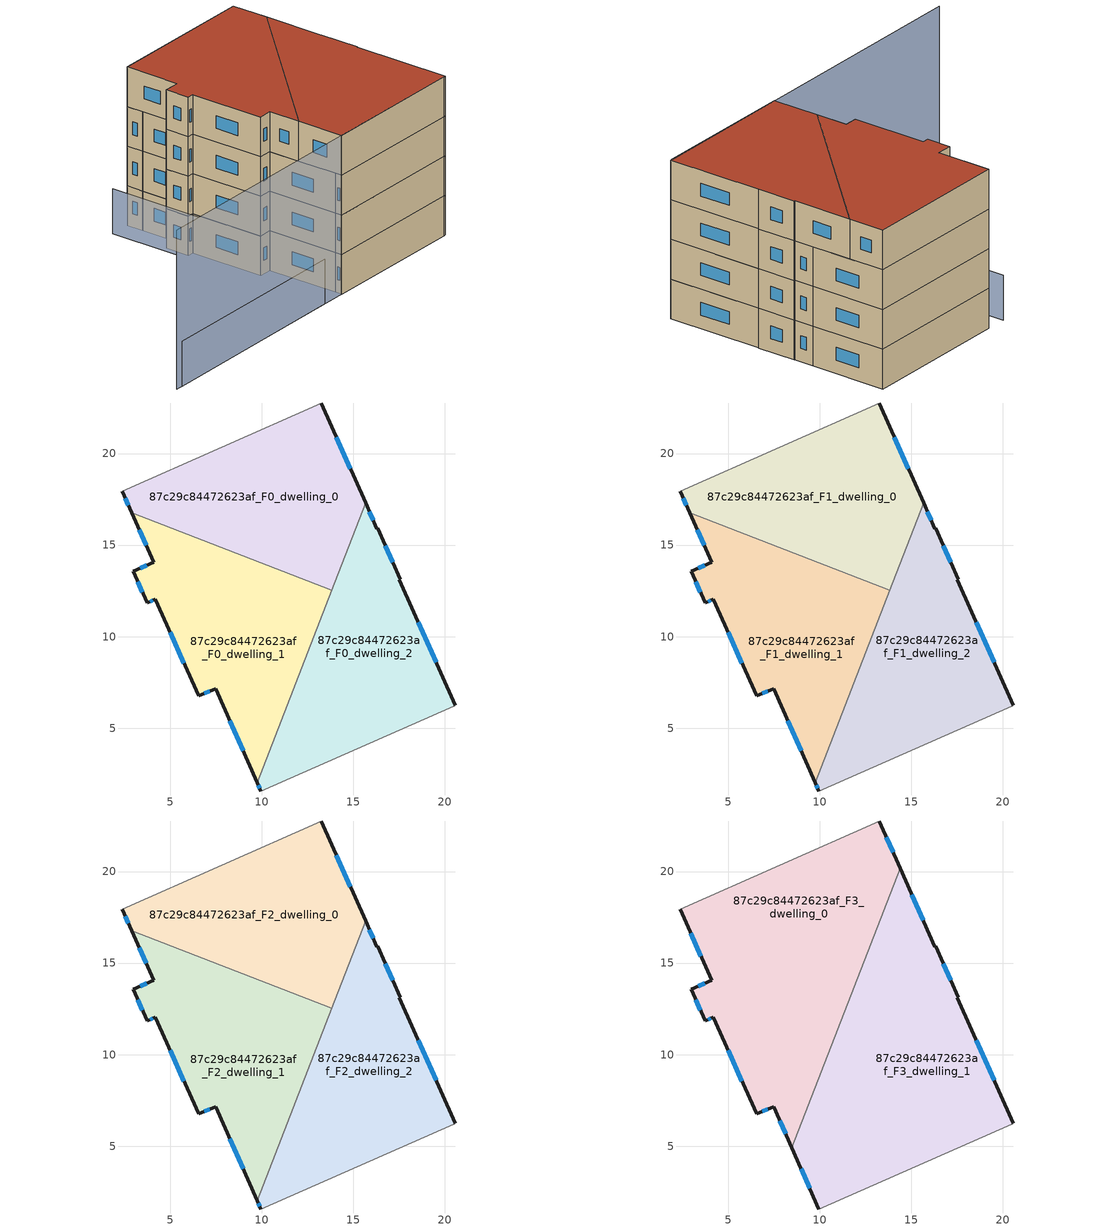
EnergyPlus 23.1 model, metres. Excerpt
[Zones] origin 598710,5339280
87c29c84472623af_F0_dwelling_0
 floor ground (EU_floor_Construction): 13.26,22.76 15.68,17.3 13.83,12.53 2.9,16.76 2.38,17.95 z0
 wall outside (EU_wall_Construction): 15.68,17.3 13.26,22.76 / 2.38,17.95 2.9,16.76 z0:3
 wall to 87c29c84472623af_F0_dwelling_1 (EU_wall_Construction): 2.9,16.76 13.83,12.53 z0:3
 wall adiabatic (EU_wall_Construction): 13.26,22.76 2.38,17.95 z0:3
 wall to 87c29c84472623af_F0_dwelling_2 (EU_wall_Construction): 13.83,12.53 15.68,17.3 z0:3
 window (EU_Window_Construction): 14.85,19.16 14.08,20.9 / 2.56,17.55 2.72,17.17 z1.02:1.98
87c29c84472623af_F0_dwelling_1
 floor ground (EU_floor_Construction): 13.83,12.53 9.76,2.02 7.48,7.16 6.56,6.76 4.2,12.05 3.75,11.85 2.99,13.58 4.09,14.06 2.9,16.76 z0
 wall outside (EU_wall_Construction): 2.9,16.76 4.09,14.06 2.99,13.58 3.75,11.85 4.2,12.05 6.56,6.76 7.48,7.16 9.76,2.02 z0:3
 wall to 87c29c84472623af_F0_dwelling_2 (EU_wall_Construction): 9.76,2.02 13.83,12.53 z0:3
 window (EU_Window_Construction): 3.9,11.92 4.05,11.98 / 3.25,12.99 3.49,12.44 / 3.72,13.9 3.36,13.74 / 3.31,15.85 3.69,14.98 / 8.26,5.42 8.98,3.77 / 6.88,6.9 7.17,7.03 / 5,10.25 5.76,8.56 z1.02:1.98
87c29c84472623af_F0_dwelling_2
 floor ground (EU_floor_Construction): 16.34,15.91 17.58,13.13 17.53,13.11 20.59,6.26 20.49,6.21 9.96,1.57 9.76,2.02 15.68,17.3 16.3,15.89 z0
 wall outside (EU_wall_Construction): 9.76,2.02 9.96,1.57 / 20.59,6.26 17.53,13.11 17.58,13.13 16.34,15.91 16.3,15.89 15.68,17.3 z0:3
 wall adiabatic (EU_wall_Construction): 9.96,1.57 20.49,6.21 20.59,6.26 z0:3
 window (EU_Window_Construction): 9.83,1.87 9.89,1.72 / 16.09,16.37 15.89,16.82 / 17.16,14.07 16.76,14.96 / 19.55,8.59 18.57,10.78 z1.02:1.98
87c29c84472623af_F1_dwelling_0
 floor to 87c29c84472623af_F0_dwelling_0 (EU_floor_Construction): 13.26,22.76 15.68,17.3 13.83,12.53 2.9,16.76 2.38,17.95 z3
 wall outside (EU_wall_Construction): 15.68,17.3 13.26,22.76 / 2.38,17.95 2.9,16.76 z3:6
 wall to 87c29c84472623af_F1_dwelling_1 (EU_wall_Construction): 2.9,16.76 13.83,12.53 z3:6
 wall adiabatic (EU_wall_Construction): 13.26,22.76 2.38,17.95 z3:6
 wall to 87c29c84472623af_F1_dwelling_2 (EU_wall_Construction): 13.83,12.53 15.68,17.3 z3:6
 window (EU_Window_Construction): 14.85,19.16 14.08,20.9 / 2.56,17.55 2.72,17.17 z4.02:4.98
87c29c84472623af_F1_dwelling_1
 floor to 87c29c84472623af_F0_dwelling_1 (EU_floor_Construction): 13.83,12.53 9.76,2.02 7.48,7.16 6.56,6.76 4.2,12.05 3.75,11.85 2.99,13.58 4.09,14.06 2.9,16.76 z3
 wall outside (EU_wall_Construction): 2.9,16.76 4.09,14.06 2.99,13.58 3.75,11.85 4.2,12.05 6.56,6.76 7.48,7.16 9.76,2.02 z3:6
 wall to 87c29c84472623af_F1_dwelling_2 (EU_wall_Construction): 9.76,2.02 13.83,12.53 z3:6
 window (EU_Window_Construction): 3.9,11.92 4.05,11.98 / 3.25,12.99 3.49,12.44 / 3.72,13.9 3.36,13.74 / 3.31,15.85 3.69,14.98 / 8.26,5.42 8.98,3.77 / 6.88,6.9 7.17,7.03 / 5,10.25 5.76,8.56 z4.02:4.98
87c29c84472623af_F1_dwelling_2
 floor to 87c29c84472623af_F0_dwelling_2 (EU_floor_Construction): 16.34,15.91 17.58,13.13 17.53,13.11 20.59,6.26 20.49,6.21 9.96,1.57 9.76,2.02 15.68,17.3 16.3,15.89 z3
 wall outside (EU_wall_Construction): 9.76,2.02 9.96,1.57 / 20.59,6.26 17.53,13.11 17.58,13.13 16.34,15.91 16.3,15.89 15.68,17.3 z3:6
 wall adiabatic (EU_wall_Construction): 9.96,1.57 20.49,6.21 20.59,6.26 z3:6
 window (EU_Window_Construction): 9.83,1.87 9.89,1.72 / 16.09,16.37 15.89,16.82 / 17.16,14.07 16.76,14.96 / 19.55,8.59 18.57,10.78 z4.02:4.98
87c29c84472623af_F2_dwelling_0
 floor to 87c29c84472623af_F1_dwelling_0 (EU_floor_Construction): 13.26,22.76 15.68,17.3 13.83,12.53 2.9,16.76 2.38,17.95 z6
 wall outside (EU_wall_Construction): 15.68,17.3 13.26,22.76 / 2.38,17.95 2.9,16.76 z6:9
 wall to 87c29c84472623af_F2_dwelling_1 (EU_wall_Construction): 2.9,16.76 13.83,12.53 z6:9
 wall adiabatic (EU_wall_Construction): 13.26,22.76 2.38,17.95 z6:9
 wall to 87c29c84472623af_F2_dwelling_2 (EU_wall_Construction): 13.83,12.53 15.68,17.3 z6:9
 window (EU_Window_Construction): 14.85,19.16 14.08,20.9 / 2.56,17.55 2.72,17.17 z7.02:7.98
87c29c84472623af_F2_dwelling_1
 floor to 87c29c84472623af_F1_dwelling_1 (EU_floor_Construction): 13.83,12.53 9.76,2.02 7.48,7.16 6.56,6.76 4.2,12.05 3.75,11.85 2.99,13.58 4.09,14.06 2.9,16.76 z6
 wall outside (EU_wall_Construction): 2.9,16.76 4.09,14.06 2.99,13.58 3.75,11.85 4.2,12.05 6.56,6.76 7.48,7.16 9.76,2.02 z6:9
 wall to 87c29c84472623af_F2_dwelling_2 (EU_wall_Construction): 9.76,2.02 13.83,12.53 z6:9
 window (EU_Window_Construction): 3.9,11.92 4.05,11.98 / 3.25,12.99 3.49,12.44 / 3.72,13.9 3.36,13.74 / 3.31,15.85 3.69,14.98 / 8.26,5.42 8.98,3.77 / 6.88,6.9 7.17,7.03 / 5,10.25 5.76,8.56 z7.02:7.98
87c29c84472623af_F2_dwelling_2
 floor to 87c29c84472623af_F1_dwelling_2 (EU_floor_Construction): 16.34,15.91 17.58,13.13 17.53,13.11 20.59,6.26 20.49,6.21 9.96,1.57 9.76,2.02 15.68,17.3 16.3,15.89 z6
 wall outside (EU_wall_Construction): 9.76,2.02 9.96,1.57 / 20.59,6.26 17.53,13.11 17.58,13.13 16.34,15.91 16.3,15.89 15.68,17.3 z6:9
 wall adiabatic (EU_wall_Construction): 9.96,1.57 20.49,6.21 20.59,6.26 z6:9
 window (EU_Window_Construction): 9.83,1.87 9.89,1.72 / 16.09,16.37 15.89,16.82 / 17.16,14.07 16.76,14.96 / 19.55,8.59 18.57,10.78 z7.02:7.98
87c29c84472623af_F3_dwelling_0
 floor to 87c29c84472623af_F2_dwelling_0 (EU_floor_Construction): 13.26,22.76 14.4,20.19 11.75,13.34 2.9,16.76 2.38,17.95 z9
 floor to 87c29c84472623af_F2_dwelling_1 (EU_floor_Construction): 11.75,13.34 8.48,4.91 7.48,7.16 6.56,6.76 4.2,12.05 3.75,11.85 2.99,13.58 4.09,14.06 2.9,16.76 z9
 wall outside (EU_wall_Construction): 2.38,17.95 4.09,14.06 2.99,13.58 3.75,11.85 4.2,12.05 6.56,6.76 7.48,7.16 8.48,4.91 / 14.4,20.19 13.26,22.76 z9:12
 wall adiabatic (EU_wall_Construction): 13.26,22.76 2.38,17.95 z9:12
 wall to 87c29c84472623af_F3_dwelling_1 (EU_wall_Construction): 8.48,4.91 14.4,20.19 z9:12
 window (EU_Window_Construction): 3.9,11.92 4.05,11.98 / 3.25,12.99 3.49,12.44 / 3.72,13.9 3.36,13.74 / 2.96,16.63 3.51,15.39 / 14.01,21.07 13.65,21.89 / 7.82,6.4 8.14,5.68 / 6.88,6.9 7.17,7.03 / 5,10.25 5.76,8.56 z10.02:10.98
 roof outside (EU_roof_Construction): 8.48,4.91 14.4,20.19 13.26,22.76 2.38,17.95 4.09,14.06 2.99,13.58 3.75,11.85 4.2,12.05 6.56,6.76 7.48,7.16 z12
87c29c84472623af_F3_dwelling_1
 floor to 87c29c84472623af_F2_dwelling_1 (EU_floor_Construction): 13.83,12.53 9.76,2.02 8.48,4.91 11.75,13.34 z9
 floor to 87c29c84472623af_F2_dwelling_2 (EU_floor_Construction): 16.34,15.91 17.58,13.13 17.53,13.11 20.59,6.26 20.49,6.21 9.96,1.57 9.76,2.02 15.68,17.3 16.3,15.89 z9
 floor to 87c29c84472623af_F2_dwelling_0 (EU_floor_Construction): 14.4,20.19 15.68,17.3 13.83,12.53 11.75,13.34 z9
 wall outside (EU_wall_Construction): 8.48,4.91 9.96,1.57 / 20.59,6.26 17.53,13.11 17.58,13.13 16.34,15.91 16.3,15.89 14.4,20.19 z9:12
 wall adiabatic (EU_wall_Construction): 9.96,1.57 20.49,6.21 20.59,6.26 z9:12
 window (EU_Window_Construction): 8.98,3.77 9.46,2.71 / 15.65,17.35 15.05,18.73 / 17.16,14.07 16.76,14.96 / 19.55,8.59 18.57,10.78 z10.02:10.98
 roof outside (EU_roof_Construction): 20.49,6.21 20.59,6.26 17.53,13.11 17.58,13.13 16.34,15.91 16.3,15.89 14.4,20.19 8.48,4.91 9.96,1.57 z12
shading: -6.94,-5.89 20.47,6.26 z0:12; 0.92,17.34 8.25,0.81 / 8.25,0.81 -6.39,-5.69 z0:3.4
[Building]
EU S2 Campaign: North Axis=0; Terrain=City; Solar Distribution=FullExterior
[Site:Location]
Vienna: Latitude=48; Longitude=16.5; Time Zone=1; Elevation=183
[SizingPeriod:WeatherFileDays]
AnnualSizingPeriod: Begin Month=1; Begin Day of Month=1; End Month=12; End Day of Month=31; Day of Week for Start Day=Monday; Use Weather File Daylight Saving Period=No; Use Weather File Rain and Snow Indicators=No
[MATERIAL]
EU_InternalMass_Material: Roughness=MediumRough; Thickness=0.1; Conductivity=1; Density=1800; Specific Heat=900; Thermal Absorptance=0.9; Solar Absorptance=0.7; Visible Absorptance=0.7
[MATERIAL:NOMASS] Roughness=MediumRough; Thermal Absorptance=0.9; Solar Absorptance=0.7; Visible Absorptance=0.7
Name | Thermal Resistance
EU_wall_NoMass | 0.942466
EU_roof_NoMass | 0.551687
EU_floor_NoMass | 0.66527
[WINDOWMATERIAL:SIMPLEGLAZINGSYSTEM]
EU_Window_SimpleGlazing: UFactor=2.03367; Solar Heat Gain Coefficient=0.65; Visible Transmittance=0.65
[CONSTRUCTION]
EU_wall_Construction: EU_wall_NoMass
EU_roof_Construction: EU_roof_NoMass
EU_floor_Construction: EU_floor_NoMass
EU_Window_Construction: EU_Window_SimpleGlazing
EU_InternalMass_Construction: EU_InternalMass_Material
[ZONE] Type=1; Multiplier=1; Ceiling Height=autocalculate; Floor Area=autocalculate; Part of Total Floor Area=Yes
Name | Volume
87c29c84472623af_F0_dwelling_0; 87c29c84472623af_F1_dwelling_0; 87c29c84472623af_F2_dwelling_0 | 219.619
87c29c84472623af_F3_dwelling_0 | 329.421
87c29c84472623af_F0_dwelling_1; 87c29c84472623af_F1_dwelling_1; 87c29c84472623af_F2_dwelling_1 | 219.625
87c29c84472623af_F3_dwelling_1 | 329.432
87c29c84472623af_F0_dwelling_2; 87c29c84472623af_F1_dwelling_2; 87c29c84472623af_F2_dwelling_2 | 219.616
[INTERNALMASS] Construction=EU_InternalMass_Construction
Name | Zone or ZoneList | Surface Area
87c29c84472623af_F0_dwelling_0_EU_InternalMass | 87c29c84472623af_F0_dwelling_0 | 73.2081
87c29c84472623af_F0_dwelling_1_EU_InternalMass | 87c29c84472623af_F0_dwelling_1 | 73.2083
87c29c84472623af_F0_dwelling_2_EU_InternalMass | 87c29c84472623af_F0_dwelling_2 | 73.2051
87c29c84472623af_F1_dwelling_0_EU_InternalMass | 87c29c84472623af_F1_dwelling_0 | 73.2081
87c29c84472623af_F1_dwelling_1_EU_InternalMass | 87c29c84472623af_F1_dwelling_1 | 73.2083
87c29c84472623af_F1_dwelling_2_EU_InternalMass | 87c29c84472623af_F1_dwelling_2 | 73.2051
87c29c84472623af_F2_dwelling_0_EU_InternalMass | 87c29c84472623af_F2_dwelling_0 | 73.2081
87c29c84472623af_F2_dwelling_1_EU_InternalMass | 87c29c84472623af_F2_dwelling_1 | 73.2083
87c29c84472623af_F2_dwelling_2_EU_InternalMass | 87c29c84472623af_F2_dwelling_2 | 73.2051
87c29c84472623af_F3_dwelling_0_EU_InternalMass | 87c29c84472623af_F3_dwelling_0 | 109.806
87c29c84472623af_F3_dwelling_1_EU_InternalMass | 87c29c84472623af_F3_dwelling_1 | 109.811
[OTHEREQUIPMENT] Fuel Type=Electricity; Design Level Calculation Method=Watts/Area; Power per Zone Floor Area=1; Fraction Latent=0; Fraction Radiant=0; Fraction Lost=0; Carbon Dioxide Generation Rate=0; EndUse Subcategory=EU_Step8_InternalGains
Name | Zone or ZoneList or Space or SpaceList | Schedule
EU_Step8_InternalGain_87c29c84472623af_F0_dwelling_0_f000 | 87c29c84472623af_F0_dwelling_0 | EU_Step8_GainSchedule_87c29c84472623af_F0_dwelling_0_f000
EU_Step8_InternalGain_87c29c84472623af_F0_dwelling_1_f000 | 87c29c84472623af_F0_dwelling_1 | EU_Step8_GainSchedule_87c29c84472623af_F0_dwelling_1_f000
EU_Step8_InternalGain_87c29c84472623af_F0_dwelling_2_f000 | 87c29c84472623af_F0_dwelling_2 | EU_Step8_GainSchedule_87c29c84472623af_F0_dwelling_2_f000
EU_Step8_InternalGain_87c29c84472623af_F1_dwelling_0_f000 | 87c29c84472623af_F1_dwelling_0 | EU_Step8_GainSchedule_87c29c84472623af_F1_dwelling_0_f000
EU_Step8_InternalGain_87c29c84472623af_F1_dwelling_1_f000 | 87c29c84472623af_F1_dwelling_1 | EU_Step8_GainSchedule_87c29c84472623af_F1_dwelling_1_f000
EU_Step8_InternalGain_87c29c84472623af_F1_dwelling_2_f000 | 87c29c84472623af_F1_dwelling_2 | EU_Step8_GainSchedule_87c29c84472623af_F1_dwelling_2_f000
EU_Step8_InternalGain_87c29c84472623af_F2_dwelling_0_f000 | 87c29c84472623af_F2_dwelling_0 | EU_Step8_GainSchedule_87c29c84472623af_F2_dwelling_0_f000
EU_Step8_InternalGain_87c29c84472623af_F2_dwelling_1_f000 | 87c29c84472623af_F2_dwelling_1 | EU_Step8_GainSchedule_87c29c84472623af_F2_dwelling_1_f000
EU_Step8_InternalGain_87c29c84472623af_F2_dwelling_2_f000 | 87c29c84472623af_F2_dwelling_2 | EU_Step8_GainSchedule_87c29c84472623af_F2_dwelling_2_f000
EU_Step8_InternalGain_87c29c84472623af_F3_dwelling_0_f000 | 87c29c84472623af_F3_dwelling_0 | EU_Step8_GainSchedule_87c29c84472623af_F3_dwelling_0_f000
EU_Step8_InternalGain_87c29c84472623af_F3_dwelling_1_f000 | 87c29c84472623af_F3_dwelling_1 | EU_Step8_GainSchedule_87c29c84472623af_F3_dwelling_1_f000
[ZONEVENTILATION:DESIGNFLOWRATE] Schedule=EU_AlwaysOn; Design Flow Rate Calculation Method=AirChanges/Hour; Air Changes per Hour=0.530523; Ventilation Type=Natural; Fan Pressure Rise=0; Fan Total Efficiency=1; Constant Term Coefficient=1; Temperature Term Coefficient=0; Velocity Term Coefficient=0; Velocity Squared Term Coefficient=0; Minimum Indoor Temperature=-100; Maximum Indoor Temperature=100; Delta Temperature=-100; Minimum Outdoor Temperature=-100; Maximum Outdoor Temperature=100; Maximum Wind Speed=40
Name | Zone or ZoneList or Space or SpaceList
EU_ConstantAir_87c29c84472623af_F0_dwelling_0 | 87c29c84472623af_F0_dwelling_0
EU_ConstantAir_87c29c84472623af_F0_dwelling_1 | 87c29c84472623af_F0_dwelling_1
EU_ConstantAir_87c29c84472623af_F0_dwelling_2 | 87c29c84472623af_F0_dwelling_2
EU_ConstantAir_87c29c84472623af_F1_dwelling_0 | 87c29c84472623af_F1_dwelling_0
EU_ConstantAir_87c29c84472623af_F1_dwelling_1 | 87c29c84472623af_F1_dwelling_1
EU_ConstantAir_87c29c84472623af_F1_dwelling_2 | 87c29c84472623af_F1_dwelling_2
EU_ConstantAir_87c29c84472623af_F2_dwelling_0 | 87c29c84472623af_F2_dwelling_0
EU_ConstantAir_87c29c84472623af_F2_dwelling_1 | 87c29c84472623af_F2_dwelling_1
EU_ConstantAir_87c29c84472623af_F2_dwelling_2 | 87c29c84472623af_F2_dwelling_2
EU_ConstantAir_87c29c84472623af_F3_dwelling_0 | 87c29c84472623af_F3_dwelling_0
EU_ConstantAir_87c29c84472623af_F3_dwelling_1 | 87c29c84472623af_F3_dwelling_1
[HVACTEMPLATE:THERMOSTAT] Constant Heating Setpoint=20; Constant Cooling Setpoint=50
EU_HeatOnly_87c29c84472623af_F0_dwelling_0; EU_HeatOnly_87c29c84472623af_F0_dwelling_1; EU_HeatOnly_87c29c84472623af_F0_dwelling_2; EU_HeatOnly_87c29c84472623af_F1_dwelling_0; EU_HeatOnly_87c29c84472623af_F1_dwelling_1; EU_HeatOnly_87c29c84472623af_F1_dwelling_2; EU_HeatOnly_87c29c84472623af_F2_dwelling_0; EU_HeatOnly_87c29c84472623af_F2_dwelling_1; EU_HeatOnly_87c29c84472623af_F2_dwelling_2; EU_HeatOnly_87c29c84472623af_F3_dwelling_0; EU_HeatOnly_87c29c84472623af_F3_dwelling_1
[HVACTEMPLATE:ZONE:IDEALLOADSAIRSYSTEM] System Availability Schedule=EU_AlwaysOn; Maximum Heating Supply Air Temperature=50; Minimum Cooling Supply Air Temperature=13; Maximum Heating Supply Air Humidity Ratio=0.0156; Minimum Cooling Supply Air Humidity Ratio=0.0077; Heating Limit=NoLimit; Cooling Limit=NoLimit; Heating Availability Schedule=EU_AlwaysOn; Cooling Availability Schedule=EU_CoolingOff; Dehumidification Control Type=ConstantSensibleHeatRatio; Cooling Sensible Heat Ratio=0.7; Dehumidification Setpoint=60; Humidification Control Type=None; Humidification Setpoint=30; Outdoor Air Method=None; Outdoor Air Flow Rate per Person=0.00944; Outdoor Air Flow Rate per Zone Floor Area=0; Outdoor Air Flow Rate per Zone=0; Demand Controlled Ventilation Type=None; Outdoor Air Economizer Type=NoEconomizer; Heat Recovery Type=None; Sensible Heat Recovery Effectiveness=0.7; Latent Heat Recovery Effectiveness=0.65
Name | Template Thermostat
87c29c84472623af_F0_dwelling_0 | EU_HeatOnly_87c29c84472623af_F0_dwelling_0
87c29c84472623af_F0_dwelling_1 | EU_HeatOnly_87c29c84472623af_F0_dwelling_1
87c29c84472623af_F0_dwelling_2 | EU_HeatOnly_87c29c84472623af_F0_dwelling_2
87c29c84472623af_F1_dwelling_0 | EU_HeatOnly_87c29c84472623af_F1_dwelling_0
87c29c84472623af_F1_dwelling_1 | EU_HeatOnly_87c29c84472623af_F1_dwelling_1
87c29c84472623af_F1_dwelling_2 | EU_HeatOnly_87c29c84472623af_F1_dwelling_2
87c29c84472623af_F2_dwelling_0 | EU_HeatOnly_87c29c84472623af_F2_dwelling_0
87c29c84472623af_F2_dwelling_1 | EU_HeatOnly_87c29c84472623af_F2_dwelling_1
87c29c84472623af_F2_dwelling_2 | EU_HeatOnly_87c29c84472623af_F2_dwelling_2
87c29c84472623af_F3_dwelling_0 | EU_HeatOnly_87c29c84472623af_F3_dwelling_0
87c29c84472623af_F3_dwelling_1 | EU_HeatOnly_87c29c84472623af_F3_dwelling_1
[SIZING:ZONE] Zone Cooling Design Supply Air Temperature Input Method=SupplyAirTemperature; Zone Cooling Design Supply Air Temperature=13; Zone Heating Design Supply Air Temperature Input Method=SupplyAirTemperature; Zone Heating Design Supply Air Temperature=50; Zone Cooling Design Supply Air Humidity Ratio=0.008; Zone Heating Design Supply Air Humidity Ratio=0.008; Cooling Design Air Flow Method=DesignDay; Cooling Design Air Flow Rate=0; Cooling Minimum Air Flow per Zone Floor Area=0.000762; Cooling Minimum Air Flow=0; Cooling Minimum Air Flow Fraction=0.2; Heating Design Air Flow Method=DesignDay; Heating Design Air Flow Rate=0; Heating Maximum Air Flow per Zone Floor Area=0.002032; Heating Maximum Air Flow=0.141576; Heating Maximum Air Flow Fraction=0.3; Account for Dedicated Outdoor Air System=No; Dedicated Outdoor Air System Control Strategy=NeutralSupplyAir; Dedicated Outdoor Air Low Setpoint Temperature for Design=autosize; Dedicated Outdoor Air High Setpoint Temperature for Design=autosize; Zone Load Sizing Method=Sensible Load Only No Latent Load; Zone Latent Cooling Design Supply Air Humidity Ratio Input Method=HumidityRatioDifference; Zone Cooling Design Supply Air Humidity Ratio Difference=0.005; Zone Latent Heating Design Supply Air Humidity Ratio Input Method=HumidityRatioDifference; Zone Humidification Design Supply Air Humidity Ratio Difference=0.005
87c29c84472623af_F0_dwelling_0; 87c29c84472623af_F0_dwelling_1; 87c29c84472623af_F0_dwelling_2; 87c29c84472623af_F1_dwelling_0; 87c29c84472623af_F1_dwelling_1; 87c29c84472623af_F1_dwelling_2; 87c29c84472623af_F2_dwelling_0; 87c29c84472623af_F2_dwelling_1; 87c29c84472623af_F2_dwelling_2; 87c29c84472623af_F3_dwelling_0; 87c29c84472623af_F3_dwelling_1
[SCHEDULE:CONSTANT]
Name | Hourly Value
EU_AlwaysOn | 1
EU_CoolingOff | 0
[SCHEDULE:FILE] Column Number=1; Rows to Skip at Top=0; Number of Hours of Data=8760; Column Separator=Comma; Interpolate to Timestep=No; Minutes per Item=60; Adjust Schedule for Daylight Savings=Yes
Name | File
EU_Step8_GainSchedule_87c29c84472623af_F0_dwelling_0_f000 | ../../schedules/87c29c84472623af/87c29c84472623af_F0_dwelling_0_f000_gain.csv
EU_Step8_GainSchedule_87c29c84472623af_F0_dwelling_1_f000 | ../../schedules/87c29c84472623af/87c29c84472623af_F0_dwelling_1_f000_gain.csv
EU_Step8_GainSchedule_87c29c84472623af_F0_dwelling_2_f000 | ../../schedules/87c29c84472623af/87c29c84472623af_F0_dwelling_2_f000_gain.csv
EU_Step8_GainSchedule_87c29c84472623af_F1_dwelling_0_f000 | ../../schedules/87c29c84472623af/87c29c84472623af_F1_dwelling_0_f000_gain.csv
EU_Step8_GainSchedule_87c29c84472623af_F1_dwelling_1_f000 | ../../schedules/87c29c84472623af/87c29c84472623af_F1_dwelling_1_f000_gain.csv
EU_Step8_GainSchedule_87c29c84472623af_F1_dwelling_2_f000 | ../../schedules/87c29c84472623af/87c29c84472623af_F1_dwelling_2_f000_gain.csv
EU_Step8_GainSchedule_87c29c84472623af_F2_dwelling_0_f000 | ../../schedules/87c29c84472623af/87c29c84472623af_F2_dwelling_0_f000_gain.csv
EU_Step8_GainSchedule_87c29c84472623af_F2_dwelling_1_f000 | ../../schedules/87c29c84472623af/87c29c84472623af_F2_dwelling_1_f000_gain.csv
EU_Step8_GainSchedule_87c29c84472623af_F2_dwelling_2_f000 | ../../schedules/87c29c84472623af/87c29c84472623af_F2_dwelling_2_f000_gain.csv
EU_Step8_GainSchedule_87c29c84472623af_F3_dwelling_0_f000 | ../../schedules/87c29c84472623af/87c29c84472623af_F3_dwelling_0_f000_gain.csv
EU_Step8_GainSchedule_87c29c84472623af_F3_dwelling_1_f000 | ../../schedules/87c29c84472623af/87c29c84472623af_F3_dwelling_1_f000_gain.csv
